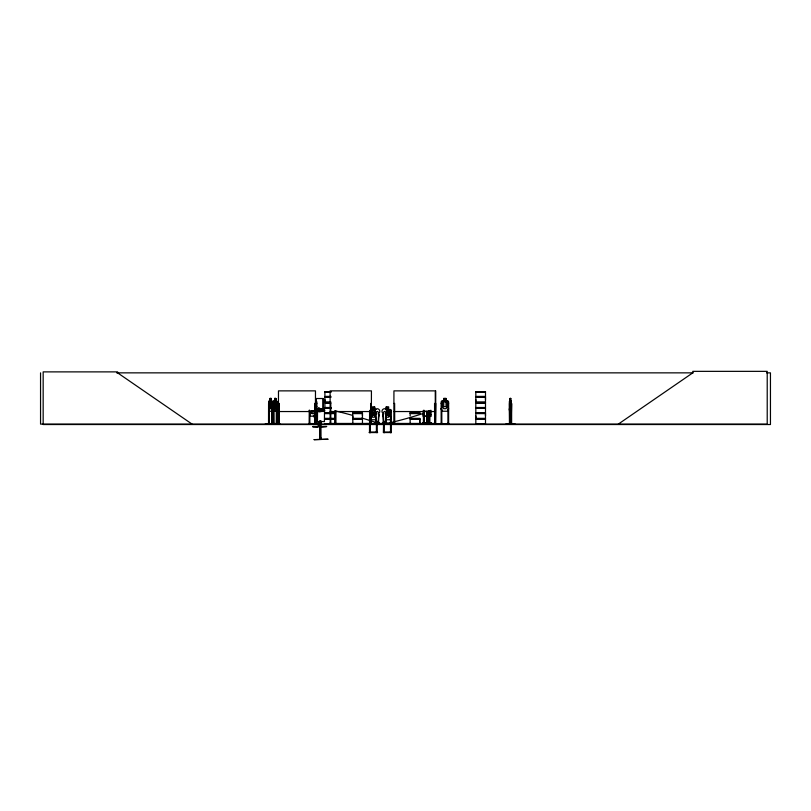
<?xml version="1.0" encoding="UTF-8"?>
<svg xmlns="http://www.w3.org/2000/svg" width="811" height="811" viewBox="0 0 811 811"><rect width="100%" height="100%" fill="white"/><g stroke="black" fill="none" stroke-linecap="round" stroke-linejoin="round"><path stroke-width="1.22" d="M322.707 410.234L322.687 410.964L322.636 409.596M330.979 402.094L324.897 402.094L324.907 399.722M352.785 418.354L352.785 413.61L362.456 413.61L362.446 418.354L352.785 418.354L352.795 415.982M362.446 415.982L362.446 413.61M475.824 418.354L475.824 413.61L485.495 413.61L485.485 418.354L475.824 418.354L475.834 415.982M475.824 402.094L475.824 397.349L485.495 397.349L485.485 402.094L475.824 402.094L475.834 399.722M485.485 415.982L485.485 413.61M485.485 399.722L485.485 397.349M439.461 424.082L410.153 423.768M423.383 410.295L423.362 416.367L431.067 416.448L431.036 410.336M424.133 410.295L424.112 416.378L423.362 416.367L423.312 414.725L424.173 414.725M319.128 409.504L317.618 411.501L317.618 410.964L320.568 410.964L320.609 408.653M378.159 423.322L378.514 416.672A1.723 1.723 0 0 0 378.159 413.965C379.73 410.579 374.864 410.579 376.436 413.965A1.723 1.723 0 0 0 376.081 416.672L376.436 423.322M378.494 423.099L379.031 413.144A2.585 2.585 0 0 0 379.031 409.484A2.585 2.585 0 0 0 375.371 409.484A2.585 2.585 0 0 0 375.371 413.144L375.909 423.099M385.529 423.322L385.884 416.672A1.723 1.723 0 0 0 385.529 413.965C387.1 410.579 382.234 410.579 383.806 413.965A1.723 1.723 0 0 0 383.451 416.672L383.806 423.322M385.864 423.099L386.401 413.144A2.585 2.585 0 0 0 386.401 409.484A2.585 2.585 0 0 0 382.751 409.484A2.585 2.585 0 0 0 382.751 413.144L383.289 423.099L385.975 422.977L385.823 423.96M475.763 407.68L475.834 403.057L485.495 403.057L485.495 407.629L475.722 407.74L485.505 407.882M271.847 411.238L272.314 401.871L271.097 400.979M272.273 408.693L271.918 411.238L269.181 411.238M276.541 411.238L276.936 408.703M276.835 423.707L277.007 401.871M509.409 401.921L509.673 400.979M509.49 401.921L509.683 401.06L511.133 401.06M391.247 417.209L390.456 419.743L385.681 419.743M448.645 408.703L447.773 411.238L441.914 411.238M315.955 411.147L316.807 408.693M316.888 408.703L316.016 411.238L310.045 411.238M316.898 413.661L316.016 416.185L310.045 416.185L309.346 410.254M510.038 401.06L509.724 406.656L510.038 408.693L510.626 408.693L510.646 398.434L510.018 398.434L509.592 400.979M276.287 424.041L276.328 408.298M269.262 400.979L269.252 411.238L268.826 408.703M273.571 401.921L273.986 400.979M369.096 432.557L377.642 432.557M391.368 432.547L383.35 432.547M383.41 432.212L383.573 421.659M312.64 411.116C312.225 413.894 309.265 412.87 312.012 410.68M375.006 411.552L373.962 413.316C377.52 416.955 374.388 417.716 373.425 413.874C372.35 417.898 369.512 416.428 372.918 413.326C369.471 409.849 372.502 409.079 373.465 412.738L375.189 410.356M385.823 415.171L386.908 413.326M317.618 411.501L318.875 409.504M274.777 401.06L274.209 406.656L274.777 408.693L275.841 408.693L276.409 401.911L275.801 398.434M317.618 410.964L319.128 409.231M375.554 423.484L375.26 422.409L375.077 424.082M378.453 424.092L379.457 424.062L379.153 422.409L378.849 423.484L375.057 423.484L376.375 424.092M375.493 424.082L376.365 423.869M376.517 423.869L375.28 423.758M378.382 422.977L378.23 424.082L378.595 422.977L375.909 423.099M379.234 424.062L378.261 424.092M382.224 424.082L382.427 423.484L386.229 423.484L386.533 422.409L386.776 424.092M382.954 423.484L382.63 422.409L382.447 424.082M382.721 424.082L383.39 422.977M383.187 424.072L383.694 424.072M383.431 424.092L384.029 424.082L382.863 424.082M386.34 423.91L385.124 424.092L385.985 424.082M385.326 424.092L386.523 423.758L386.502 422.409M385.965 423.869L385.489 424.082M385.833 424.092L386.553 424.092M319.301 411.582L321.115 410.173L321.896 411.218M330.989 407.639L324.805 407.74L330.989 407.882M475.824 423.889L475.834 419.307L485.495 419.307L485.495 423.889L475.804 424.072M618.327 424.102L692.776 372.857L692.776 371.347L767.216 371.347L767.216 424.102L40.55 424.102L40.55 372.857M375.98 409.565L372.249 409.565L370.972 410.417L370.972 415.161L372.249 417.199L374.621 417.199L375.888 415.161L375.888 412.789M276.551 424.041L276.875 403.432M374.814 424.102L379.153 423.758L378.21 423.91M376.04 423.889L378.625 423.971M378.443 423.96L378.595 423.869M383.887 423.96L383.177 423.758M385.59 416.398L387.415 413.874C388.378 417.716 391.52 416.955 387.962 413.316C391.014 410.488 388.56 408.815 387.465 412.738L386.604 411.248M321.724 409.433L324.552 409.778L324.552 410.964L324.552 409.778M116.662 372.857L693.162 372.857M766.648 372.857L770.45 372.857L770.45 424.528L43.165 424.528L43.165 371.884L117.615 371.884L117.615 372.857L192.055 424.102M324.887 391.632L330.989 391.632M475.814 391.632L485.505 391.632M330.989 391.814L324.887 391.814L324.907 396.397L330.979 396.397M329.033 392.017L330.432 392.017M479.96 392.017L481.359 392.017M324.907 392.098L330.979 392.098M475.834 392.098L485.485 392.098M324.826 396.731L329.732 396.731M475.753 396.731L485.556 396.731M324.826 397.025L329.732 397.025M475.753 397.025L485.556 397.025M330.979 397.349L324.897 397.349L324.897 402.094M269.962 398.434L271.178 398.434L271.705 401.911L271.138 408.693L270.083 408.693L269.516 406.656L270.043 398.434M274.665 400.979L274.665 398.434L275.872 398.434L275.872 400.979M270.002 398.515L271.138 398.515M274.706 398.515L275.841 398.515M443.729 398.515L446.07 398.515M510.038 398.515L510.707 398.515M270.945 398.941L270.266 398.941L270.266 399.793L270.945 399.793M510.149 398.941L510.149 399.793M269.191 400.979L270.043 400.979M274.797 400.979L273.895 400.979L273.53 401.891L273.631 424.102M275.801 400.979L276.612 400.979M443.658 400.979L441.944 400.979L441.143 401.891L441.174 424.102M446.131 400.979L447.763 400.979M269.211 401.06L271.898 401.06M273.905 401.06L276.592 401.06M441.975 401.06L447.733 401.06M268.907 401.891L268.826 424.052M272.314 401.871L272.232 424.102M274.777 401.911L275.841 401.911L275.841 406.656L274.777 406.656M509.389 401.891L509.44 424.102M511.285 401.871L511.366 424.102M324.826 402.428L329.732 402.428M475.753 402.428L485.556 402.428M324.826 402.722L329.732 402.722M475.753 402.722L485.556 402.722M330.979 403.057L324.897 403.057L324.897 407.629M271.644 403.432L272.192 403.432M314.729 403.432L315.479 403.432M316.807 403.432L316.108 403.432L316.189 424.102M330.087 403.432L330.787 403.432L330.776 424.102L330.716 423.342M371.428 403.432L370.728 403.432L370.647 424.102M393.923 403.432L394.633 403.432L394.714 424.102M435.264 403.432L434.564 403.432L434.645 424.102M435.73 403.432L435.375 424.102M441.113 403.432L441.853 403.432M448.615 403.432L447.875 403.432L447.925 424.102M509.46 403.432L509.653 424.102M324.907 407.507L330.979 407.507M475.834 407.507L485.485 407.507M324.887 408.075L330.989 408.065M324.907 408.359L330.979 408.359M475.834 408.359L485.485 408.359M273.53 408.703L273.976 411.238M316.168 408.845L323.214 408.845L323.214 398.515L316.168 398.515L316.168 401.962M321.896 409.352L321.186 410.396L318.449 408.257M322.636 410.234L323.437 410.234M386.239 410.417L388.611 410.417L388.611 415.161L386.239 415.161L386.239 412.789M322.788 410.66L321.724 411.065M324.552 410.964L322.636 410.893L322.768 409.778M273.885 411.238L276.622 411.238M317.456 411.228L324.501 411.228L324.43 421.568M424.031 411.238L428.928 411.238M511.143 411.238L509.582 411.238L509.389 408.703L509.663 411.238M278.487 411.542L315.479 411.542L314.262 413.64L311.89 413.64L310.623 411.613M330.087 411.542L371.428 411.542M393.933 411.542L435.264 411.542M391.155 411.937L390.456 411.937L390.537 432.608M324.897 412.647L334.568 412.647M352.785 412.647L362.456 412.647M410.143 412.647L419.814 412.647M324.826 412.981L334.629 412.981M352.724 412.981L362.527 412.981M410.072 412.981L419.875 412.981M475.753 412.981L485.556 412.981M324.826 413.275L334.629 413.275M352.724 413.275L362.527 413.275M410.072 413.275L419.875 413.275M475.753 413.275L485.556 413.275M324.897 413.61L334.568 413.61M419.814 413.61L410.143 413.61L410.153 415.982M431.067 414.725L430.205 414.725L430.205 416.448M426.87 414.948L426.87 417.097L427.509 417.097M424.173 416.023L430.205 416.023M386.239 417.199L388.611 417.199L389.888 415.161L389.888 410.417L388.611 409.565L388.702 406.94L386.158 406.94L386.158 409.484M324.897 418.354L334.568 418.354M410.143 418.354L419.814 418.354M324.826 418.689L334.629 418.689M352.724 418.689L362.527 418.689M410.072 418.689L419.875 418.689M475.753 418.689L485.556 418.689M324.826 418.983L334.629 418.983M352.724 418.983L362.527 418.983M410.072 418.983L419.875 418.983M475.753 418.983L485.556 418.983M324.897 419.307L334.568 419.307M419.814 419.307L410.143 419.307L410.143 423.889L419.814 423.889L419.814 419.307L419.743 424.102M376.466 419.743L370.495 419.743L369.623 417.209L369.623 410.376M324.501 421.568L317.456 421.568L317.527 411.228M426.566 422.379L427.316 422.379M423.099 422.774L431.28 422.774M423.099 422.805L431.28 422.805M268.502 423.342L269.191 423.342M272.263 423.342L271.584 423.342L271.604 424.102M273.226 423.342L273.905 423.342M276.267 423.342L276.946 423.342M278.295 423.342L279.187 423.342M309.133 423.342L309.995 423.342L309.995 424.102M315.55 423.342L314.658 423.342L314.658 424.102M316.888 423.342L316.026 423.342L316.026 424.102M435.842 423.454L329.266 423.454L329.266 424.102M509.399 423.342L509.957 423.342M511.112 423.342L511.66 423.342M268.917 423.565L271.847 423.565M273.631 423.565L276.531 423.565M309.995 423.565L316.026 423.565M424.031 423.565L429.09 423.565M447.854 423.565L440.322 424.102M509.653 423.565L511.406 423.565M313.786 424.102L317.324 424.082M324.907 423.768L334.558 423.768M335.734 423.666L338.106 424.102M362.446 423.768L350.981 424.102M386.533 423.758L382.731 424.062M397.197 423.666L399.985 423.666M400.462 423.666L409.879 424.102M475.834 423.768L485.485 423.768M334.578 423.889L324.876 424.082M383.147 423.91L385.995 423.971M318.348 425.207L319.727 425.207M326.61 426.525L321.744 426.931M312.823 426.931L326.63 426.505L312.823 426.505L317.709 426.931M369.492 431.847L370.353 431.847L370.353 432.608M376.385 431.847L377.247 431.847L377.267 432.608L377.166 424.092M383.481 431.847L384.353 431.847L384.343 432.608M391.237 431.847L390.375 431.847L390.375 432.608M370.353 432.06L376.385 432.06M384.343 432.06L390.375 432.06M319.635 437.93L321.014 437.93L321.014 439.217L320.943 420.767M386.137 424.092L385.316 423.869M376.537 424.092L375.807 423.889L376.01 422.977M352.744 424.072L362.466 423.9L362.456 419.307L352.785 419.307L352.876 424.102M435.72 424.041L435.72 390.872M427.772 424.041L427.407 414.198L427.448 424.102M315.996 400.979L316.888 401.871L316.888 424.102M315.996 405.926L316.898 406.828M447.753 400.979L448.645 401.871L448.615 424.102M391.216 432.608L391.247 410.386L390.436 409.484L386.239 409.565L386.239 407.021M390.395 409.565L391.155 410.427M314.141 410.701C316.949 412.87 313.877 413.894 313.543 411.116M276.531 400.979L276.977 401.911M276.521 401.06L276.896 401.911M271.837 400.979L272.273 401.911M447.976 423.707L449.416 424.102M441.225 408.693L441.995 411.147L441.143 408.703M511.062 400.979L511.346 401.911M515.249 424.102L505.821 424.102M511.599 424.102L511.599 403.432L511.153 424.102M511.427 403.432L511.406 424.102M510.737 398.434L510.707 401.06M510.099 398.434L510.119 401.06M509.896 410.721L509.916 424.102M509.724 410.721L509.784 424.102M448.696 424.102L448.696 423.342L447.794 423.342L447.794 424.102M448.473 423.342L448.473 424.102M448.017 423.342L448.027 424.102M441.934 424.102L441.934 423.342L441.042 423.342L441.042 424.102M441.802 403.432L441.813 424.102M441.721 423.342L441.711 424.102M441.265 423.342L441.265 424.102M435.325 424.102L435.264 390.872L393.933 390.872L393.862 424.102M434.483 423.342L434.483 424.102M431.28 424.102L431.28 422.592L423.099 422.622L423.099 424.102M430.854 422.805L430.854 424.102M430.276 410.336L430.276 416.418M429.789 423.342L429.789 424.102M429.718 410.721L429.627 424.102L429.566 410.721M429.262 423.342L429.262 424.102M429.151 410.721L429.242 424.102M428.999 410.721L428.928 424.102M427.265 411.37L427.265 423.666M426.971 424.102L426.616 411.37M424.123 410.721L424.031 424.102L423.971 410.721M423.555 410.721L423.646 424.102M423.403 410.721L423.423 424.102L423.332 423.342M398.86 423.454L398.86 424.102M397.795 423.454L397.795 424.102M394.551 423.342L394.541 424.102M394.014 423.342L394.004 424.102M392.352 423.454L392.352 424.102M391.074 431.847L391.074 432.608M385.772 422.977L385.833 423.869M385.184 421.223L385.184 423.484M385.073 423.687L385.073 422.186L384.282 422.186L384.282 423.687M384.262 424.092L384.272 432.608M383.998 421.223L383.998 423.484M383.654 431.847L383.644 432.608M377.804 421.223L377.814 423.484M377.703 423.687L377.703 422.186L376.912 422.186L376.912 423.687M376.628 421.223L376.628 423.484M376.466 421.659L376.385 432.608M374.702 409.484L374.702 406.94L372.158 406.94L372.249 409.565M374.621 407.021L374.621 409.565M371.681 423.454L371.681 424.102M371.509 423.342L371.489 424.102M371.347 424.102L371.428 390.872L330.087 390.872L330.199 424.102M370.809 423.342L370.809 424.102M370.272 432.608L370.272 411.937L369.573 411.937L369.512 432.608M369.654 431.847L369.654 432.608M367.312 423.454L367.312 424.102M366.248 423.454L366.248 424.102M349.135 424.102L345.912 424.102M335.754 410.721L335.815 424.102M335.592 410.721L335.501 424.102M335.47 423.342L335.47 424.102M335.196 410.721L335.288 424.102M335.034 410.721L335.136 424.102M334.973 423.342L334.973 424.102M330.361 423.565L330.361 424.102M330.006 423.342L330.036 424.102M329.712 423.454L329.712 424.102M323.143 398.515L323.143 408.845M321.278 421.497L321.278 423.991M320.974 421.497L320.974 423.991M320.639 409.606L320.639 411.714M320.568 409.139L320.568 410.964M320.365 420.767L320.335 439.217M320.132 409.606L320.132 411.714M319.656 408.045L319.656 411.735M319.706 420.767L319.635 439.217M318.997 408.045L319.068 411.735M318.997 421.578L319.068 426.505M318.419 408.045L318.419 411.735M318.419 421.578L318.348 426.505M316.726 423.342L316.726 424.102M316.239 398.515L316.239 401.962M315.428 424.102L315.479 390.872L278.487 390.872L278.406 424.102L278.366 403.432L279.116 403.432L279.187 424.102M315.357 403.432L315.266 424.102M314.942 423.342L314.962 424.102M314.85 403.432L314.78 424.102M309.914 410.721L309.832 424.102M309.265 410.244L309.133 424.102M280.271 424.102L265.187 424.102M278.994 403.432L278.903 424.102L278.883 423.342M278.589 423.342L278.579 424.102M274.736 398.434L274.777 411.238M273.875 424.102L273.844 403.432L273.297 403.432L273.317 424.102M271.989 423.342L272.121 424.102M271.888 403.432L271.847 424.102M271.644 409.504L271.644 424.102M271.097 398.434L271.056 401.06M269.161 424.102L269.12 403.432L268.573 403.432L268.532 424.102M336.565 411.207A369.066 264.416 7.9 0 1 352.177 415.262M361.838 418.03A369.066 264.416 7.9 0 1 377.115 422.855M424.275 413.123A127.155 34.153 -21 0 1 385.864 423.687M322.302 408.795A1.51 1.399 -90 0 1 323.173 410.995M321.257 411.562A1.51 1.399 -90 0 1 321.582 408.795M321.46 411.562A1.51 1.399 -90 0 1 321.065 409.291A1.51 1.399 -90 0 1 323.214 409.271A1.51 1.399 -90 0 1 322.859 411.552M316.655 415.516A1.723 1.602 -90 0 1 315.023 417.412A1.723 1.602 -90 0 1 313.482 415.425M511.265 408.693L511.052 411.147L511.366 408.703M447.297 406.656L446.05 408.693L443.729 408.693L442.471 406.656L442.471 401.911L443.729 401.06L443.637 398.434L446.151 398.434L446.05 401.06L447.297 401.911L447.297 406.656M485.505 391.804L475.814 391.794L475.834 396.397L485.495 396.397L485.495 391.814M275.649 398.941L274.97 398.941L274.97 399.793L275.649 399.793L275.649 398.941M445.634 398.941L444.144 398.941L444.144 399.793L445.634 399.793L445.634 398.941M271.138 401.911L270.083 401.911L270.083 406.656L271.138 406.656L271.138 401.911M446.05 401.911L443.729 401.911L443.729 406.656L446.05 406.656L446.05 401.911M510.626 401.911L510.038 401.911L510.038 406.656L510.626 406.656L510.626 401.911M374.195 407.446L372.675 407.446L372.675 408.298L374.195 408.298L374.195 407.446M388.195 407.446L386.665 407.446L386.665 408.298L388.195 408.298L388.195 407.446M485.505 408.055L475.814 408.055L475.834 412.647L485.495 412.647L485.495 408.075M374.621 410.417L372.249 410.417L372.249 415.161L374.621 415.161L374.621 410.417M327.918 439.217L314.121 439.653L327.918 439.217M376.213 423.687L376.213 422.977L376.203 423.687"/></g></svg>
